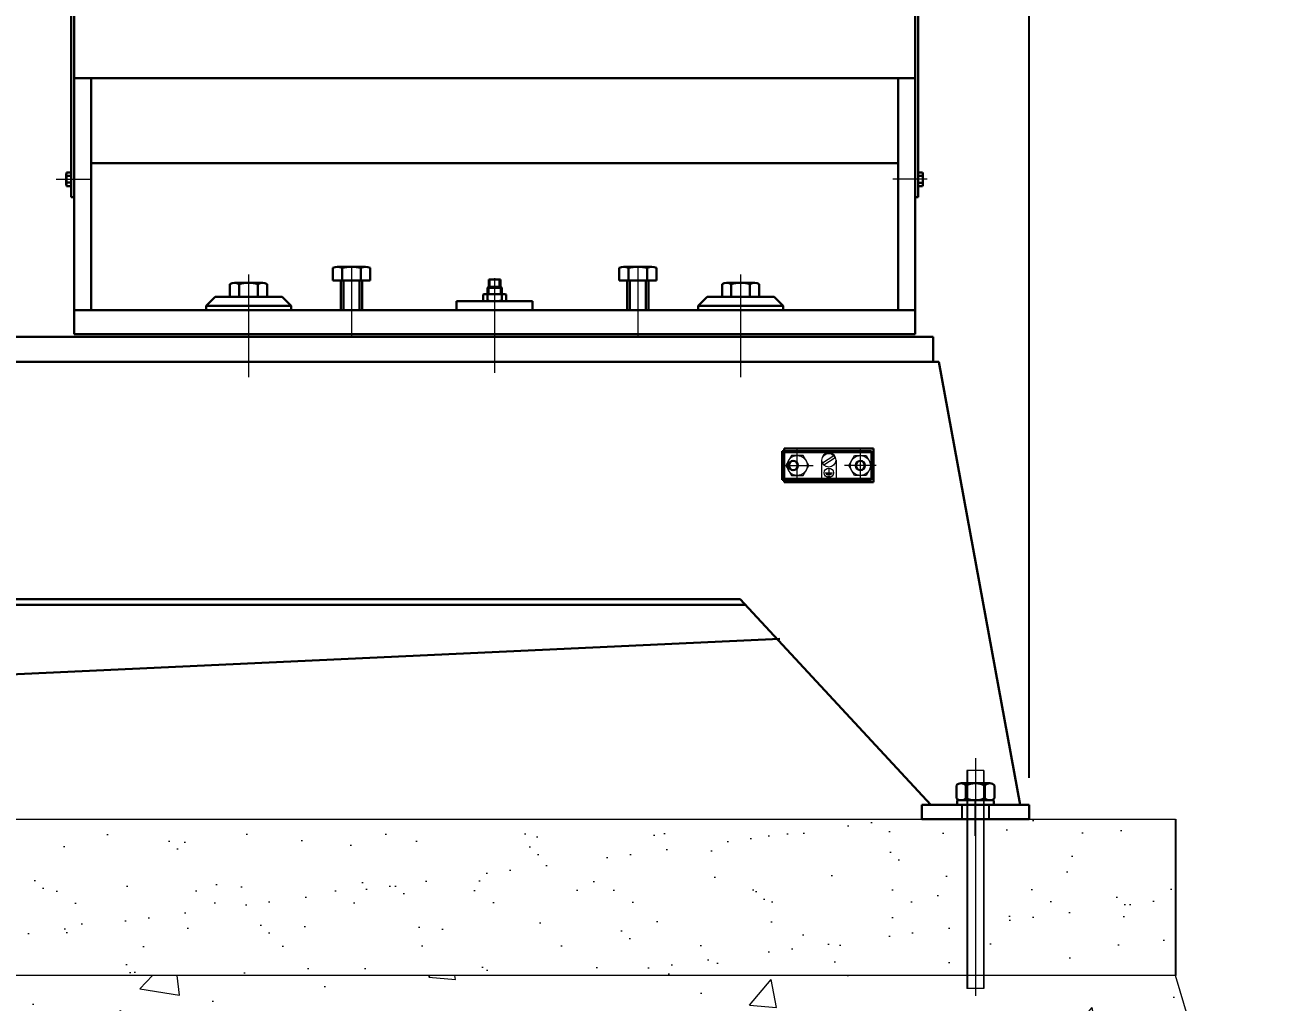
# Model space of a CAD drawing. Extents: x -25778 to -31, y 280 to 17100.
# Drawn here: x -16396 to -15004, y 11276 to 12369 of the extents above; entities that cross this region are included whole.
import ezdxf
from ezdxf.lldxf.tags import DXFTag

# ---------------------------------------------------------------- set-up
doc = ezdxf.new("R2010")
doc.units = 0
doc.header["$LTSCALE"] = 20
doc.header["$MEASUREMENT"] = 0
doc.header["$PDSIZE"] = -5
doc.linetypes.add('ACAD_ISO02W100', pattern=[15, 12, -3])
doc.linetypes.add('DASHDOT', pattern=[1, 0.5, -0.25, 0, -0.25])
for name, color, linetype, lineweight in [('CENTRO', 7, 'CENTRO10', 13), ('CONTORNO', 3, 'Continuous', 30), ('COTA', 2, 'Continuous', 15), ('HACHURA', 2, 'Continuous', 13), ('TRACEJADA', 7, 'HIDDEN', 13)]:
    doc.layers.add(name, color=color, linetype=linetype, lineweight=lineweight)
doc.layers.add('FINA', color=7, linetype='Continuous')
doc.layers.add('TRACEAJDA', color=7, linetype='ACAD_ISO02W100')
doc.styles.add('ROMANS', font='romans.shx', dxfattribs={"width": 0.8, "height": 75})
tags = doc.linetypes.add('CENTRO10', pattern=[16.8, 10, -3, 0.8, -3]).pattern_tags.tags
tags[10:11] = [DXFTag(74, 4), DXFTag(75, 0), DXFTag(340, '0'), DXFTag(46, 1.0), DXFTag(50, 0.0), DXFTag(44, 0.0), DXFTag(45, 0.0)]
tags[8:9] = [DXFTag(74, 4), DXFTag(75, 0), DXFTag(340, '0'), DXFTag(46, 1.0), DXFTag(50, 0.0), DXFTag(44, 0.0), DXFTag(45, 0.0)]
tags[6:7] = [DXFTag(74, 4), DXFTag(75, 0), DXFTag(340, '0'), DXFTag(46, 1.0), DXFTag(50, 0.0), DXFTag(44, 0.0), DXFTag(45, 0.0)]
tags[4:5] = [DXFTag(74, 4), DXFTag(75, 0), DXFTag(340, '0'), DXFTag(46, 1.0), DXFTag(50, 0.0), DXFTag(44, 0.0), DXFTag(45, 0.0)]
tags = doc.linetypes.add('HIDDEN', pattern=[1.905, 1.27, -0.635]).pattern_tags.tags
tags[6:7] = [DXFTag(74, 4), DXFTag(75, 0), DXFTag(340, '0'), DXFTag(46, 1.0), DXFTag(50, 0.0), DXFTag(44, 0.0), DXFTag(45, 0.0)]
tags[4:5] = [DXFTag(74, 4), DXFTag(75, 0), DXFTag(340, '0'), DXFTag(46, 1.0), DXFTag(50, 0.0), DXFTag(44, 0.0), DXFTag(45, 0.0)]
doc.dimstyles.get("Standard").update_dxf_attribs({"dimscale": 30, "dimtxt": 75, "dimasz": 2.5, "dimexe": 1, "dimexo": 1, "dimgap": 1, "dimtad": 0, "dimrnd": 0.1, "dimdsep": 46, "dimtxsty": 'ROMANS', "dimcen": 0, "dimclrd": 256, "dimclre": 256, "dimclrt": 256, "dimadec": 0, "dimazin": 0, "dimtp": 0.1, "dimtm": 0.1, "dimtfac": 0.5, "dimtdec": 3, "dimtofl": 0, "dimtmove": 0, "dimatfit": 0, "dimfxl": 0, "dimtolj": 1, "dimarcsym": 0})

# ---------------------------------------------------------------- blocks, each defined once
blk = doc.blocks.new('*D53')
at = {"linetype": 'ByBlock'}
for p, q in [((-20738.3, 12774.3), (-20738.3, 16112.1)), ((-15273.3, 11526.9), (-15273.3, 16112.1)), ((-20663.3, 16082.1), (-18141.5, 16082.1)), ((-15348.3, 16082.1), (-17870.1, 16082.1))]:
    blk.add_line(p, q, dxfattribs=at)
for points in [[(-20663.3, 16094.6), (-20663.3, 16069.6), (-20738.3, 16082.1)], [(-15348.3, 16094.6), (-15348.3, 16069.6), (-15273.3, 16082.1)]]:
    blk.add_solid(points, dxfattribs=at)
at = {"layer": 'DEFPOINTS', "color": 0, "linetype": 'ByBlock'}
for p in [(-15273.3, 16082.1), (-20738.3, 12744.3), (-15273.3, 11496.9)]:
    blk.add_point(p, dxfattribs=at)
at = {"linetype": 'ByBlock', "insert": (-18005.8, 16082.1), "char_height": 75, "attachment_point": 5, "style": 'ROMANS'}
blk.add_mtext('\\A1;5465', dxfattribs=at)
blk = doc.blocks.new('*D104')
at = {"linetype": 'ByBlock'}
for p, q in [((-17052.3, 11095.5), (-17052.3, 10810)), ((-15302.3, 10972.9), (-15302.3, 10810)), ((-16977.3, 10840), (-16272.2, 10840)), ((-15377.3, 10840), (-16082.4, 10840))]:
    blk.add_line(p, q, dxfattribs=at)
for points in [[(-16977.3, 10852.5), (-16977.3, 10827.5), (-17052.3, 10840)], [(-15377.3, 10852.5), (-15377.3, 10827.5), (-15302.3, 10840)]]:
    blk.add_solid(points, dxfattribs=at)
at = {"layer": 'DEFPOINTS', "color": 0, "linetype": 'ByBlock'}
for p in [(-17052.3, 11125.5), (-15302.3, 11002.9), (-15302.3, 10840)]:
    blk.add_point(p, dxfattribs=at)
at = {"linetype": 'ByBlock', "insert": (-16177.3, 10840), "char_height": 48, "attachment_point": 5, "style": 'ROMANS'}
blk.add_mtext('\\A1;1750', dxfattribs=at)

msp = doc.modelspace()

# ---------------------------------------------------------------- hatches: boundary and pattern name
at = {"layer": 'HACHURA'}
h = msp.add_hatch(dxfattribs=at)
h.set_pattern_fill('AR-SAND', color=256, scale=50, style=0)
h.set_pattern_definition([(37.5, (-6280.04, -3239.33), (-3.14967, 96.3412), [0, -76, 0, -85, 0, -81.25]), (7.5, (-6280.04, -3239.33), (88.4888, 141.1073), [0, -41, 0, -68.5, 0, -26.25]), (327.5, (-6341.54, -3239.33), (155.7071, 0.28295), [0, -25, 0, -90, 0, -117.5]), (317.5, (-6341.54, -3239.33), (150.3063, 43.8838), [0, -12.5, 0, -59, 0, -67.5])])
h.paths.add_polyline_path([(-15340.182, 11480.85), (-16638.323, 11480.85), (-16638.323, 11431.35), (-16853.323, 11431.35), (-16853.323, 11405.85), (-17020.356, 11405.85), (-17020.356, 11404.77), (-17018.356, 11402.77), (-17018.356, 11399.004), (-17014.231, 11399.004, -0.22353678), (-17007.856, 11396.004), (-17007.856, 11378.004, -0.22353678), (-17014.231, 11375.004), (-17018.356, 11375.004), (-17018.356, 11371.27), (-16983.356, 11371.27), (-16983.356, 11358.27), (-16958.323, 11358.27), (-16958.323, 11336.05), (-16940.888, 11305.853), (-15340.182, 11305.851)])
h.paths.add_polyline_path([(-15109.51, 11480.85), (-15321.182, 11480.85), (-15321.182, 11305.851), (-15109.51, 11305.85)])
h = msp.add_hatch(dxfattribs=at)
h.set_pattern_fill('AR-CONC', color=256, scale=50, style=0)
h.set_pattern_definition([(50, (-6205.04, -3239.33), (358.63, -31.376), [37.5, -412.5]), (355, (-6205.04, -3239.33), (-69.376, 376.096), [30, -330]), (100.4514, (-6175.15, -3241.95), (289.2547, 344.72), [31.87, -350.571]), (46.1842, (-6205.04, -3139.33), (533.621, -82.7595), [56.25, -618.75]), (96.6356, (-6160.57, -3146.23), (467.331, 487.059), [47.805, -525.856]), (351.1842, (-6205.04, -3139.33), (467.331, 487.06), [45, -495]), (21, (-6155.04, -3164.33), (298.4535, -201.3094), [37.5, -412.5]), (326, (-6155.04, -3164.33), (121.658, 362.575), [30, -330]), (71.4514, (-6130.17, -3181.1), (420.1113, 161.265), [31.87, -350.571]), (37.5, (-6205.04, -3239.33), (6.0799, 166.4469), [0, -326, 0, -335, 0, -331.25]), (7.5, (-6205.04, -3239.33), (131.5348, 197.2059), [0, -191, 0, -318.5, 0, -126.25]), (327.5, (-6316.54, -3239.33), (266.9112, -11.2774), [0, -125, 0, -390, 0, -517.5]), (317.5, (-6366.54, -3239.33), (291.593, 50.0525), [0, -162.5, 0, -259, 0, -367.5])])
h.paths.add_polyline_path([(-17193.323, 11305.85), (-18203.323, 11305.85), (-18173.323, 10176.848), (-18453.323, 10176.848), (-18423.323, 11305.85), (-19433.323, 11305.85), (-19403.323, 10176.848), (-19683.323, 10176.848), (-19653.323, 11305.85), (-20113.34, 11305.848), (-20218.934, 10950.355), (-20116.393, 10446.967), (-20182.235, 9976.848), (-18313.323, 9976.848), (-15115.614, 9976.848), (-15106.457, 10446.967), (-15003.916, 10950.355), (-15109.51, 11305.848), (-16973.323, 11305.85), (-16943.323, 10176.848), (-17223.323, 10176.848)])

# ---------------------------------------------------------------- linework, layer by layer
at = {"layer": 'CENTRO'}
for p, q in [((-16360.788, 12196.26, 0.11), (-16322.419, 12196.26, 0.11)), ((-15387.196, 12196.26, 0.11), (-15425.566, 12196.26, 0.11)), ((-16030.676, 12099.501, 0.11), (-16030.676, 12020.585, 0.11)), ((-15710.676, 12099.501, 0.11), (-15710.676, 12020.585, 0.11)), ((-15710.676, 12099.501, 0.11), (-15710.676, 12020.585, 0.11)), ((-16145.676, 12089.826, 0.11), (-16145.675, 11974.957, 0.11)), ((-15595.675, 12089.826, 0.11), (-15595.676, 11974.957, 0.11)), ((-15532.42, 11858.611, 0.11), (-15532.42, 11893.905, 0.11)), ((-15532.42, 11858.611, 0.11), (-15532.42, 11893.905, 0.11)), ((-15532.42, 11858.611, 0.11), (-15532.42, 11893.905, 0.11)), ((-15461.832, 11858.611, 0.11), (-15461.832, 11893.905, 0.11)), ((-15461.832, 11858.611, 0.11), (-15461.832, 11893.905, 0.11)), ((-15461.832, 11858.611, 0.11), (-15461.832, 11893.905, 0.11)), ((-15461.832, 11858.611, 0.11), (-15461.832, 11893.905, 0.11)), ((-15461.832, 11858.611, 0.11), (-15461.832, 11893.905, 0.11)), ((-15461.832, 11858.611, 0.11), (-15461.832, 11893.905, 0.11)), ((-15550.067, 11876.258, 0.11), (-15514.773, 11876.258, 0.11)), ((-15550.067, 11876.258, 0.11), (-15514.773, 11876.258, 0.11)), ((-15550.067, 11876.258, 0.11), (-15514.773, 11876.258, 0.11)), ((-15444.302, 11876.258, 0.11), (-15479.479, 11876.258, 0.11)), ((-15444.302, 11876.258, 0.11), (-15479.479, 11876.258, 0.11)), ((-15444.185, 11876.258, 0.11), (-15479.479, 11876.258, 0.11)), ((-15444.302, 11876.258, 0.11), (-15479.479, 11876.258, 0.11)), ((-15444.302, 11876.258, 0.11), (-15479.479, 11876.258, 0.11)), ((-15444.185, 11876.258, 0.11), (-15479.479, 11876.258, 0.11)), ((-15333.282, 11548.783, 0.11), (-15333.282, 11283.221, 0.11))]:
    msp.add_line(p, q, dxfattribs=at)
at = {"layer": 'CENTRO', "linetype": 'DASHDOT', "ltscale": 15}
msp.add_line((-15333.282, 11462.11, 0.11), (-15333.282, 11502.618, 0.11), dxfattribs=at)
at = {"layer": 'CONTORNO'}
for p, q in [((-16343.977, 12606.276, 0.11), (-16343.977, 12176.291, 0.11)), ((-16340.677, 12606.275, 0.11), (-16340.677, 12022.956, 0.11)), ((-15400.674, 12022.957, 0.11), (-15400.674, 12606.256, 0.11)), ((-15397.374, 12176.256, 0.11), (-15397.375, 12606.256, 0.11)), ((-15400.674, 12309.257, 0.11), (-16340.677, 12309.255, 0.11)), ((-16321.677, 12309.255, 0.11), (-16321.677, 12049.957, 0.11)), ((-15419.673, 12049.958, 0.11), (-15419.674, 12309.257, 0.11)), ((-15419.673, 12214.155, 0.11), (-16321.677, 12214.151, 0.11)), ((-16349.377, 12201.921, 0.11), (-16349.377, 12190.663, 0.11)), ((-16349.011, 12203.798, 0.11), (-16343.977, 12203.798, 0.11)), ((-16349.011, 12200.045, 0.11), (-16343.977, 12200.045, 0.11)), ((-16349.011, 12192.539, 0.11), (-16343.977, 12192.539, 0.11)), ((-16343.977, 12203.798, 0.11), (-16343.977, 12188.787, 0.11)), ((-16343.977, 12203.192, 0.11), (-16343.977, 12189.392, 0.11)), ((-15392.34, 12203.766, 0.11), (-15397.374, 12203.766, 0.11)), ((-15397.374, 12203.766, 0.11), (-15397.374, 12188.755, 0.11)), ((-15392.34, 12200.013, 0.11), (-15397.374, 12200.013, 0.11)), ((-15392.34, 12192.508, 0.11), (-15397.374, 12192.508, 0.11)), ((-15391.974, 12201.89, 0.11), (-15391.974, 12190.631, 0.11)), ((-16343.977, 12188.787, 0.11), (-16349.011, 12188.787, 0.11)), ((-15397.374, 12188.755, 0.11), (-15392.34, 12188.755, 0.11)), ((-16340.677, 12176.291, 0.11), (-16343.977, 12176.291, 0.11)), ((-15397.374, 12176.256, 0.11), (-15400.674, 12176.256, 0.11)), ((-16051.46, 12082.957, 0.11), (-16051.46, 12097.124, 0.11)), ((-16015.087, 12098.557, 0.11), (-16046.264, 12098.557, 0.11)), ((-16041.113, 12097.151, 0.11), (-16041.113, 12082.957, 0.11)), ((-16020.238, 12097.151, 0.11), (-16020.238, 12082.957, 0.11)), ((-16009.891, 12082.957, 0.11), (-16009.891, 12097.124, 0.11)), ((-15731.46, 12082.957, 0.11), (-15731.46, 12097.124, 0.11)), ((-15726.264, 12098.557, 0.11), (-15695.087, 12098.557, 0.11)), ((-15721.113, 12097.151, 0.11), (-15721.113, 12082.957, 0.11)), ((-15700.238, 12097.151, 0.11), (-15700.238, 12082.957, 0.11)), ((-15689.891, 12082.957, 0.11), (-15689.891, 12097.124, 0.11)), ((-16130.087, 12080.557, 0.11), (-16161.264, 12080.557, 0.11)), ((-16009.891, 12082.957, 0.11), (-16051.46, 12082.957, 0.11)), ((-16042.676, 12049.958, 0.11), (-16042.676, 12082.957, 0.11)), ((-16039.676, 12082.957, 0.11), (-16039.676, 12049.958, 0.11)), ((-16021.676, 12082.957, 0.11), (-16021.676, 12049.958, 0.11)), ((-16018.676, 12049.958, 0.11), (-16018.676, 12082.957, 0.11)), ((-15864.176, 12084.065, 0.11), (-15877.176, 12084.065, 0.11)), ((-15877.176, 12084.065, 0.11), (-15877.176, 12076.065, 0.11)), ((-15876.298, 12084.065, 0.11), (-15876.298, 12076.065, 0.11)), ((-15865.053, 12084.065, 0.11), (-15865.053, 12076.065, 0.11)), ((-15864.176, 12084.065, 0.11), (-15864.176, 12076.065, 0.11)), ((-15731.46, 12082.957, 0.11), (-15689.891, 12082.957, 0.11)), ((-15722.676, 12049.957, 0.11), (-15722.676, 12082.957, 0.11)), ((-15719.676, 12082.957, 0.11), (-15719.676, 12049.957, 0.11)), ((-15701.676, 12082.957, 0.11), (-15701.676, 12049.957, 0.11)), ((-15698.676, 12049.957, 0.11), (-15698.676, 12082.957, 0.11)), ((-15611.264, 12080.557, 0.11), (-15580.087, 12080.557, 0.11)), ((-16166.46, 12064.957, 0.11), (-16166.46, 12079.124, 0.11)), ((-16156.113, 12079.151, 0.11), (-16156.113, 12064.957, 0.11)), ((-16135.238, 12079.151, 0.11), (-16135.238, 12064.957, 0.11)), ((-16124.891, 12064.957, 0.11), (-16124.891, 12079.124, 0.11)), ((-15883.491, 12067.487, 0.11), (-15883.491, 12060.444, 0.11)), ((-15860.314, 12067.965, 0.11), (-15881.037, 12067.965, 0.11)), ((-15877.676, 12076.065, 0.11), (-15878.676, 12075.065, 0.11)), ((-15862.676, 12075.065, 0.11), (-15878.676, 12075.065, 0.11)), ((-15878.676, 12075.065, 0.11), (-15878.676, 12067.965, 0.11)), ((-15878.583, 12067.487, 0.11), (-15878.583, 12060.444, 0.11)), ((-15863.676, 12076.065, 0.11), (-15877.676, 12076.065, 0.11)), ((-15877.676, 12076.065, 0.11), (-15877.676, 12067.965, 0.11)), ((-15863.676, 12076.065, 0.11), (-15862.676, 12075.065, 0.11)), ((-15863.676, 12076.065, 0.11), (-15863.676, 12067.965, 0.11)), ((-15862.768, 12067.487, 0.11), (-15862.768, 12060.444, 0.11)), ((-15862.676, 12067.965, 0.11), (-15862.676, 12075.065, 0.11)), ((-15857.861, 12060.444, 0.11), (-15857.861, 12067.487, 0.11)), ((-15616.46, 12064.957, 0.11), (-15616.46, 12079.124, 0.11)), ((-15606.113, 12079.151, 0.11), (-15606.113, 12064.957, 0.11)), ((-15585.238, 12079.151, 0.11), (-15585.238, 12064.957, 0.11)), ((-15574.891, 12064.957, 0.11), (-15574.891, 12079.124, 0.11)), ((-16193.176, 12054.957, 0.11), (-16183.176, 12064.957, 0.11)), ((-16098.176, 12054.957, 0.11), (-16193.176, 12054.957, 0.11)), ((-16193.176, 12049.957, 0.11), (-16193.176, 12054.957, 0.11)), ((-16108.176, 12064.957, 0.11), (-16183.176, 12064.957, 0.11)), ((-16124.891, 12064.957, 0.11), (-16166.46, 12064.957, 0.11)), ((-16098.176, 12054.957, 0.11), (-16108.176, 12064.957, 0.11)), ((-16098.176, 12049.957, 0.11), (-16098.176, 12054.957, 0.11)), ((-15913.176, 12059.965, 0.11), (-15913.176, 12049.965, 0.11)), ((-15913.176, 12059.965, 0.11), (-15880.176, 12059.965, 0.11)), ((-15881.037, 12059.965, 0.11), (-15860.314, 12059.965, 0.11)), ((-15880.176, 12059.965, 0.11), (-15861.176, 12059.965, 0.11)), ((-15861.176, 12059.965, 0.11), (-15828.176, 12059.965, 0.11)), ((-15828.176, 12059.965, 0.11), (-15828.176, 12049.965, 0.11)), ((-15643.176, 12054.957, 0.11), (-15633.176, 12064.957, 0.11)), ((-15643.176, 12054.957, 0.11), (-15548.176, 12054.957, 0.11)), ((-15643.176, 12049.957, 0.11), (-15643.176, 12054.957, 0.11)), ((-15633.176, 12064.957, 0.11), (-15558.176, 12064.957, 0.11)), ((-15616.46, 12064.957, 0.11), (-15574.891, 12064.957, 0.11)), ((-15548.176, 12054.957, 0.11), (-15558.176, 12064.957, 0.11)), ((-15548.176, 12049.957, 0.11), (-15548.176, 12054.957, 0.11)), ((-16340.677, 12049.957, 0.11), (-15400.674, 12049.958, 0.11)), ((-16340.677, 12022.956, 0.11), (-16340.677, 12049.957, 0.11)), ((-15888.676, 12049.965, 0.11), (-15913.176, 12049.965, 0.11)), ((-15852.676, 12049.965, 0.11), (-15828.176, 12049.965, 0.11)), ((-15637.275, 12020.277, 0.11), (-16803.823, 12020.277, 0.11)), ((-15400.674, 12022.957, 0.11), (-16340.677, 12022.957, 0.11)), ((-15380.632, 12020.277, 0.11), (-15658.275, 12020.277, 0.11)), ((-15658.275, 12020.277, 0.11), (-15637.275, 12020.277, 0.11)), ((-15380.632, 11992.277, 0.11), (-15380.632, 12020.277, 0.11)), ((-15380.632, 11992.258, 0.11), (-15380.632, 12020.258, 0.11)), ((-15380.632, 11992.258, 0.11), (-15380.632, 12020.258, 0.11)), ((-15380.632, 11992.258, 0.11), (-15380.632, 12020.258, 0.11)), ((-15380.632, 11992.258, 0.11), (-16803.823, 11992.258, 0.11)), ((-15380.632, 11992.258, 0.11), (-15374.332, 11992.258, 0.11)), ((-15380.632, 11992.258, 0.11), (-15374.332, 11992.258, 0.11)), ((-15283.332, 11496.876, 0.11), (-15374.332, 11992.258, 0.11)), ((-15549.332, 11892.258, 0.11), (-15549.332, 11860.258, 0.11)), ((-15449.332, 11892.258, 0.11), (-15549.332, 11892.258, 0.11)), ((-15547.126, 11895.081, 0.11), (-15547.126, 11857.434, 0.11)), ((-15547.126, 11895.081, 0.11), (-15547.126, 11857.434, 0.11)), ((-15547.126, 11895.081, 0.11), (-15547.126, 11857.434, 0.11)), ((-15447.243, 11895.081, 0.11), (-15547.126, 11895.081, 0.11)), ((-15447.243, 11895.081, 0.11), (-15547.126, 11895.081, 0.11)), ((-15447.126, 11895.081, 0.11), (-15547.126, 11895.081, 0.11)), ((-15447.126, 11891.199, 0.11), (-15547.126, 11891.199, 0.11)), ((-15449.332, 11860.258, 0.11), (-15449.332, 11892.258, 0.11)), ((-15449.332, 11860.258, 0.11), (-15449.332, 11892.258, 0.11)), ((-15447.243, 11895.081, 0.11), (-15447.243, 11857.434, 0.11)), ((-15447.243, 11895.081, 0.11), (-15447.243, 11857.434, 0.11)), ((-15447.243, 11895.081, 0.11), (-15447.243, 11857.434, 0.11)), ((-15447.243, 11895.081, 0.11), (-15447.243, 11857.434, 0.11)), ((-15447.126, 11895.081, 0.11), (-15447.126, 11857.434, 0.11)), ((-15447.126, 11895.081, 0.11), (-15447.126, 11857.434, 0.11)), ((-15549.332, 11860.258, 0.11), (-15449.332, 11860.258, 0.11)), ((-15447.126, 11861.317, 0.11), (-15547.126, 11861.317, 0.11)), ((-15447.243, 11857.434, 0.11), (-15547.126, 11857.434, 0.11)), ((-15447.243, 11857.434, 0.11), (-15547.126, 11857.434, 0.11)), ((-15447.126, 11857.434, 0.11), (-15547.126, 11857.434, 0.11)), ((-16803.823, 11726.577, 0.11), (-15596.332, 11726.577, 0.11)), ((-15590.032, 11720.277, 0.11), (-16803.823, 11720.277, 0.11)), ((-15383.232, 11496.876, 0.11), (-15596.332, 11726.577, 0.11)), ((-16803.823, 11624.508, 0.11), (-15552.062, 11682.307, 0.11)), ((-15354.6, 11518.432, 0.11), (-15354.6, 11504.337, 0.11)), ((-15349.27, 11520.94, 0.11), (-15317.293, 11520.94, 0.11)), ((-15343.941, 11518.432, 0.11), (-15343.941, 11504.337, 0.11)), ((-15322.623, 11518.432, 0.11), (-15322.623, 11504.337, 0.11)), ((-15311.964, 11518.432, 0.11), (-15311.964, 11504.337, 0.11)), ((-15393.232, 11496.876, 0.11), (-15273.232, 11496.876, 0.11)), ((-15393.232, 11496.876, 0.11), (-15393.232, 11480.876, 0.11)), ((-15353.764, 11501.056, 0.11), (-15353.764, 11497.712, 0.11)), ((-15313.636, 11501.892, 0.11), (-15352.928, 11501.892, 0.11)), ((-15313.636, 11496.876, 0.11), (-15352.928, 11496.876, 0.11)), ((-15349.27, 11501.829, 0.11), (-15317.293, 11501.829, 0.11)), ((-15312.8, 11501.056, 0.11), (-15312.8, 11497.712, 0.11)), ((-15273.232, 11496.876, 0.11), (-15273.232, 11480.876, 0.11)), ((-15393.232, 11480.876, 0.11), (-15273.232, 11480.876, 0.11))]:
    msp.add_line(p, q, dxfattribs=at)
for centre in [(-15536.832, 11876.258, 0.11), (-15461.832, 11876.258, 0.11), (-15461.832, 11876.258, 0.11)]:
    msp.add_circle(centre, 5.1, dxfattribs=at)
for centre, radius, start, end in [((-16344.384, 12201.921, 0.11), 4.993, 157.925945, 202.074055), ((-16329.954, 12196.292, 0.11), 19.423, 168.859628, 191.140372), ((-16344.384, 12190.663, 0.11), 4.993, 157.925945, 202.074055), ((-15396.967, 12201.89, 0.11), 4.993, 337.925945, 22.074055), ((-15411.397, 12196.261, 0.11), 19.423, 348.859628, 11.140372), ((-15396.967, 12190.631, 0.11), 4.993, 337.925945, 22.074055), ((-16046.264, 12088.417, 0.11), 10.14, 59.467295, 120.827889), ((-16030.676, 12059.113, 0.11), 39.444, 74.656114, 105.343886), ((-16015.087, 12088.417, 0.11), 10.14, 59.172111, 120.532705), ((-15726.264, 12088.417, 0.11), 10.14, 59.467295, 120.827889), ((-15710.676, 12059.113, 0.11), 39.444, 74.656114, 105.343886), ((-15695.087, 12088.417, 0.11), 10.14, 59.172111, 120.532705), ((-16161.264, 12070.417, 0.11), 10.14, 59.467295, 120.827889), ((-16145.676, 12041.113, 0.11), 39.444, 74.656114, 105.343886), ((-16130.087, 12070.417, 0.11), 10.14, 59.172111, 120.532705), ((-15611.264, 12070.417, 0.11), 10.14, 59.467295, 120.827889), ((-15595.676, 12041.113, 0.11), 39.444, 74.656114, 105.343886), ((-15580.087, 12070.417, 0.11), 10.14, 59.172111, 120.532705), ((-15881.037, 12061.436, 0.11), 6.529, 67.925945, 112.074055), ((-15870.676, 12002.402, 0.11), 65.563, 83.072735, 96.927265), ((-15860.314, 12061.436, 0.11), 6.529, 67.925945, 112.074055), ((-15881.037, 12066.495, 0.11), 6.529, 247.925945, 292.074055), ((-15870.676, 12125.528, 0.11), 65.563, 263.072735, 276.927265), ((-15860.314, 12066.495, 0.11), 6.529, 247.925945, 292.074055), ((-15349.27, 11514.023, 0.11), 6.917, 39.597753, 140.402247), ((-15333.282, 11497.035, 0.11), 23.904, 63.51896, 116.48104), ((-15317.293, 11514.023, 0.11), 6.917, 39.597753, 140.402247), ((-15349.27, 11508.746, 0.11), 6.917, 219.597753, 320.402247), ((-15352.928, 11501.056, 0.11), 0.836, 90, 180), ((-15352.928, 11497.712, 0.11), 0.836, 180, 270), ((-15333.282, 11525.734, 0.11), 23.904, 243.51896, 296.48104), ((-15317.293, 11508.746, 0.11), 6.917, 219.597753, 320.402247), ((-15313.636, 11501.056, 0.11), 0.836, 0, 90), ((-15313.636, 11497.712, 0.11), 0.836, 270, 0)]:
    msp.add_arc(centre, radius, start, end, dxfattribs=at)
at = {"layer": 'COTA'}
for p, q in [((-15538.873, 11887.434, 0.11), (-15545.325, 11876.258, 0.11)), ((-15525.967, 11887.434, 0.11), (-15538.873, 11887.434, 0.11)), ((-15519.514, 11876.258, 0.11), (-15525.967, 11887.434, 0.11)), ((-15504.195, 11879.225, 0.11), (-15491.514, 11887.335, 0.11)), ((-15474.737, 11876.258, 0.11), (-15468.284, 11887.434, 0.11)), ((-15474.737, 11876.258, 0.11), (-15468.284, 11887.434, 0.11)), ((-15468.284, 11887.434, 0.11), (-15455.379, 11887.434, 0.11)), ((-15468.284, 11887.434, 0.11), (-15455.379, 11887.434, 0.11)), ((-15455.379, 11887.434, 0.11), (-15448.926, 11876.258, 0.11)), ((-15455.379, 11887.434, 0.11), (-15448.926, 11876.258, 0.11)), ((-15545.325, 11876.258, 0.11), (-15538.873, 11865.081, 0.11)), ((-15525.967, 11865.081, 0.11), (-15519.514, 11876.258, 0.11)), ((-15505.361, 11882.14, 0.11), (-15505.361, 11862.14, 0.11)), ((-15502.737, 11876.945, 0.11), (-15490.056, 11885.056, 0.11)), ((-15497.126, 11872.123, 0.11), (-15497.126, 11868.155, 0.11)), ((-15488.89, 11882.14, 0.11), (-15488.89, 11862.14, 0.11)), ((-15488.89, 11882.14, 0.11), (-15488.89, 11862.14, 0.11)), ((-15468.284, 11865.081, 0.11), (-15474.737, 11876.258, 0.11)), ((-15468.284, 11865.081, 0.11), (-15474.737, 11876.258, 0.11)), ((-15448.926, 11876.258, 0.11), (-15455.379, 11865.081, 0.11)), ((-15448.926, 11876.258, 0.11), (-15455.379, 11865.081, 0.11)), ((-15538.873, 11865.081, 0.11), (-15525.967, 11865.081, 0.11)), ((-15505.361, 11862.14, 0.11), (-15488.89, 11862.14, 0.11)), ((-15501.387, 11868.155, 0.11), (-15492.864, 11868.155, 0.11)), ((-15499.94, 11866.39, 0.11), (-15494.311, 11866.39, 0.11)), ((-15498.494, 11864.625, 0.11), (-15495.758, 11864.625, 0.11)), ((-15455.379, 11865.081, 0.11), (-15468.284, 11865.081, 0.11)), ((-15455.379, 11865.081, 0.11), (-15468.284, 11865.081, 0.11)), ((-15323.782, 11535.245, 0.11), (-15342.782, 11535.245, 0.11)), ((-15342.782, 11535.245, 0.11), (-15342.782, 11291.245, 0.11)), ((-15342.188, 11535.245, 0.11), (-15342.188, 11291.245, 0.11)), ((-15324.375, 11535.245, 0.11), (-15324.375, 11291.245, 0.11)), ((-15323.782, 11535.245, 0.11), (-15323.782, 11291.245, 0.11)), ((-15323.782, 11291.245, 0.11), (-15342.782, 11291.245, 0.11))]:
    msp.add_line(p, q, dxfattribs=at)
for centre, radius in [((-15532.42, 11876.258, 0.11), 11.176), ((-15497.126, 11882.14, 0.11), 7.647), ((-15461.832, 11876.258, 0.11), 11.176), ((-15461.832, 11876.258, 0.11), 11.176), ((-15497.126, 11868.155, 0.11), 5.198)]:
    msp.add_circle(centre, radius, dxfattribs=at)
msp.add_arc((-15497.126, 11882.14, 0.11), 8.235, 0, 180, dxfattribs=at)
at = {"layer": 'FINA'}
for p, q in [((-15109.51, 11480.85, 0.11), (-15109.51, 11480.876, 0.11)), ((-15109.51, 11480.876, 0.11), (-15109.51, 11305.876, 0.11)), ((-15109.51, 11305.876, 0.11), (-15109.51, 11305.85, 0.11))]:
    msp.add_line(p, q, dxfattribs=at)
at = {"layer": 'HACHURA', "elevation": -2.074}
msp.add_lwpolyline([(-16853.323, 11431.35), (-16638.323, 11431.35), (-16638.323, 11480.85), (-15109.51, 11480.85), (-15109.51, 11305.85), (-16973.323, 11305.853)], dxfattribs=at)
at = {"layer": 'HACHURA', "elevation": 0.11}
msp.add_lwpolyline([(-17193.323, 11305.85), (-18203.323, 11305.85), (-18173.323, 10176.848), (-18453.323, 10176.848), (-18423.323, 11305.85), (-19433.323, 11305.85), (-19403.323, 10176.848), (-19683.323, 10176.848), (-19653.323, 11305.85), (-20113.34, 11305.848), (-20218.934, 10950.355), (-20116.393, 10446.967), (-20182.235, 9976.848), (-18313.323, 9976.848), (-15115.614, 9976.848), (-15106.457, 10446.967), (-15003.916, 10950.355), (-15109.51, 11305.848), (-16973.323, 11305.85), (-16943.323, 10176.848), (-17223.323, 10176.848)], close=True, dxfattribs=at)
at = {"layer": 'TRACEAJDA', "ltscale": 15}
for p, q in [((-15348.282, 11496.877, 0.11), (-15348.282, 11480.876, 0.11)), ((-15318.282, 11496.877, 0.11), (-15318.282, 11480.876, 0.11))]:
    msp.add_line(p, q, dxfattribs=at)
at = {"layer": 'TRACEAJDA', "linetype": 'DASHDOT', "ltscale": 15}
msp.add_line((-15333.282, 11462.11, 0.11), (-15333.282, 11502.618, 0.11), dxfattribs=at)
msp.add_line((-15333.282, 11462.11, 0.11), (-15333.282, 11502.618, 0.11), dxfattribs=at)
at = {"layer": 'TRACEJADA'}
msp.add_line((-15870.676, 12085.565, 0.11), (-15870.676, 11980.001, 0.11), dxfattribs=at)

# ---------------------------------------------------------------- dimensions: what is measured, and where the dimension line sits
at = {"layer": 'COTA'}
dim = msp.add_linear_dim(base=(-15273.332, 16082.141, 0.11), p1=(-20738.322, 12744.25, 0.11), p2=(-15273.332, 11496.876, 0.11), dimstyle='Standard', dxfattribs=at)
dim.commit()
dim.dimension.update_dxf_attribs({"geometry": '*D53', "text_midpoint": (-18005.827, 16082.141, 0.11)})
dim = msp.add_linear_dim(base=(-15333.282, 11120.31, 0.11), p1=(-17083.323, 11405.85, 0.11), p2=(-15333.282, 11283.221, 0.11), dimstyle='Standard', dxfattribs=at)
dim.commit()
dim.dimension.update_dxf_attribs({"geometry": '*D104', "text_midpoint": (-16208.302, 11120.31, 0.11), "insert": (-30.983, 280.329)})

doc.saveas('drawing.dxf')
